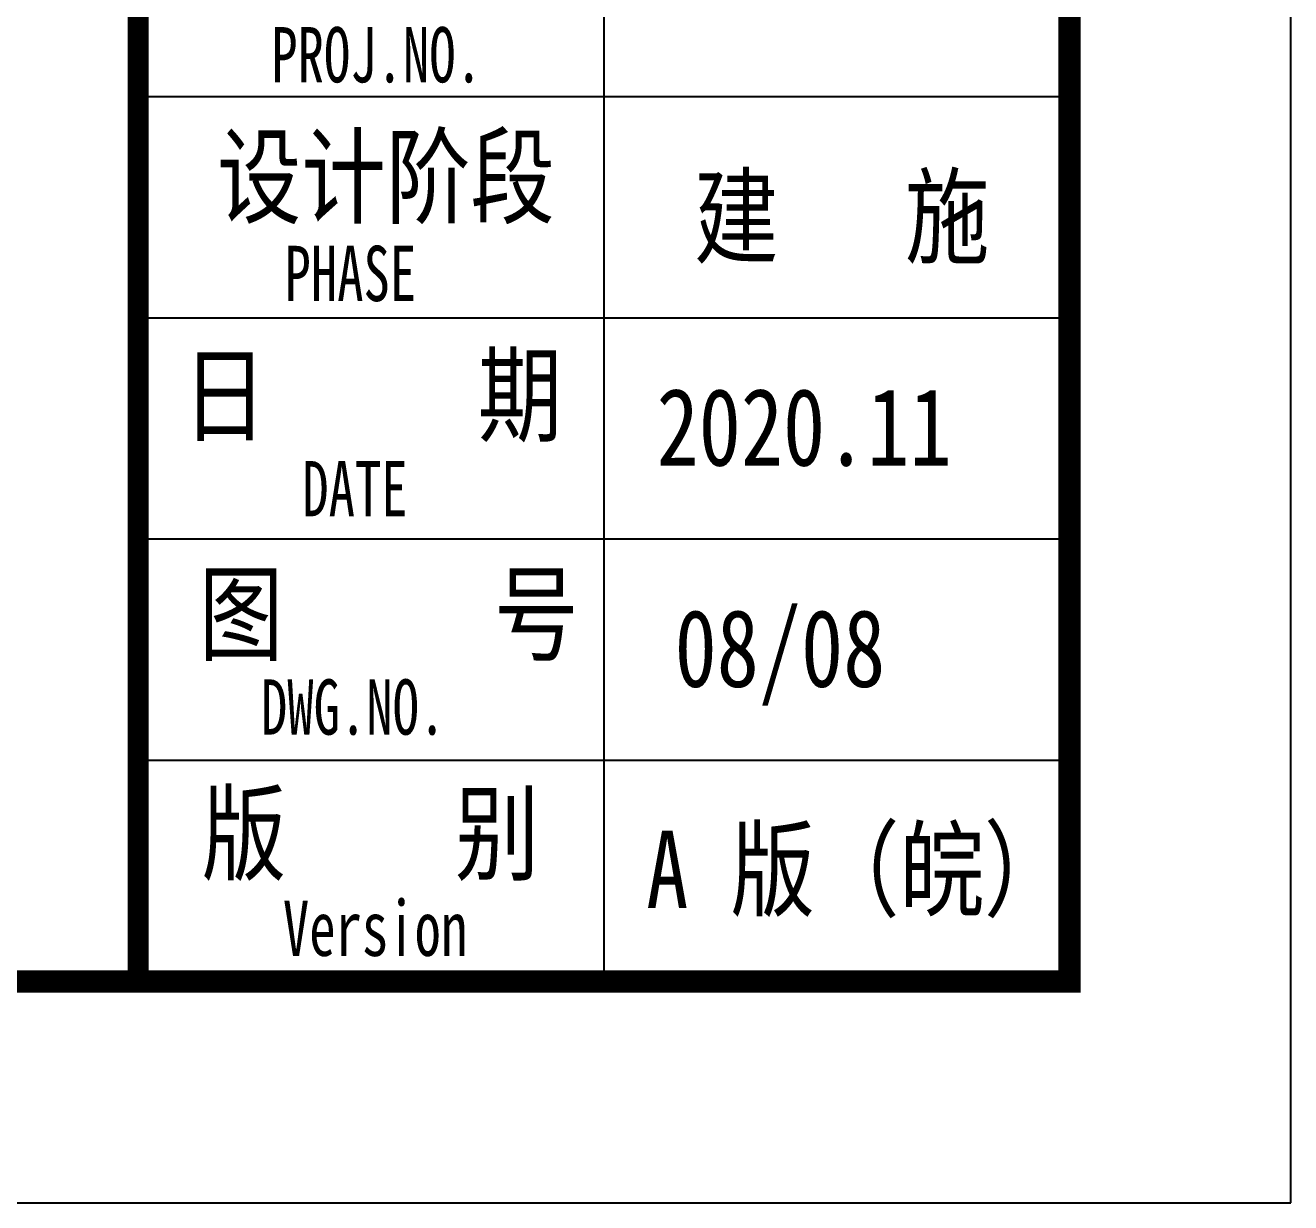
# Model space of a CAD drawing. Extents: x -266287 to 275962, y -324567 to 363765.
# Drawn here: x -83204 to -71765, y -324567 to -313923 of the extents above; entities that cross this region are included whole.
import ezdxf
from ezdxf.enums import TextEntityAlignment as Align

# ---------------------------------------------------------------- set-up
doc = ezdxf.new("R2010")
doc.units = 0
doc.header["$LTSCALE"] = 1000
doc.layers.get('0').update_dxf_attribs({"linetype": 'CONTINUOUS'})
doc.layers.add('0-TK', color=4, linetype='CONTINUOUS')
doc.layers.add('PUB_TITLE', color=4, linetype='CONTINUOUS')
doc.styles.add('-黑体', font='simhei.ttf', dxfattribs={"width": 0.8})

msp = doc.modelspace()

# ---------------------------------------------------------------- linework, layer by layer
at = {"layer": '0-TK', "const_width": 191.9817}
msp.add_lwpolyline([(-82183.49798, -322566.69496), (-82183.49798, -242566.69496)], dxfattribs=at)
at = {"layer": 'PUB_TITLE'}
for p, q in [((-77974.04313, -296998.43049), (-77974.04313, -322566.69496)), ((-82183.49798, -314566.69496), (-73764.58828, -314566.69496)), ((-82183.49798, -316566.69496), (-73764.58828, -316566.69496)), ((-82183.49798, -318566.69496), (-73764.58828, -318566.69496)), ((-82183.49798, -320566.69496), (-73764.58828, -320566.69496)), ((-82183.49798, -322566.69496), (-73764.58828, -322566.69496))]:
    msp.add_line(p, q, dxfattribs=at)
msp.add_lwpolyline([(-220364.58828, -324566.69496), (-71764.58828, -324566.69496), (-71764.58828, -240566.69496), (-220364.58828, -240566.69496)], close=True, dxfattribs=at)
at = {"layer": 'PUB_TITLE', "const_width": 200}
msp.add_lwpolyline([(-215364.58828, -322566.69496), (-73764.58828, -322566.69496), (-73764.58828, -242566.69496), (-215364.58828, -242566.69496)], close=True, dxfattribs=at)

# ---------------------------------------------------------------- texts
at = {"style": '-黑体'}
for s, height, width, p in [('PROJ.NO.', 500, 0.7, (-80980.53518, -314188.63721)), ('设计阶段', 700, 0.8, (-81472.1826, -315290.99898)), ('PHASE', 500, 0.7, (-80860.87496, -316165.90994)), ('日     期', 700, 0.8, (-81783.31119, -317264.87669, -0.28634)), ('DATE', 500, 0.7, (-80699.93521, -318111.80841, -0.28634)), ('DWG.NO.', 500, 0.7, (-81073.73799, -320085.51172)), ('Version', 500, 0.7, (-80875.46151, -322085.57287, 0.28634))]:
    msp.add_text(s, height=height, dxfattribs=dict(at, width=width)).set_placement(p, align=Align.MIDDLE_LEFT)
at = {"style": '-黑体', "width": 0.8}
for s, p in [('建   施', (-77158.74663, -316002.81461)), ('2020.11', (-77497.02216, -317903.85902, -0.28634)), ('08/08', (-77334.30414, -319903.85902, -0.28634)), ('A 版（皖）', (-77590.86418, -321903.85902, -0.28634))]:
    msp.add_text(s, height=700, dxfattribs=at).set_placement(p)
for s, p in [('图     号', (-79918.98715, -319243.40562)), ('版    别', (-80083.27499, -321228.16047, 0.28634))]:
    msp.add_text(s, height=700, dxfattribs=at).set_placement(p, align=Align.MIDDLE_CENTER)

doc.saveas('drawing.dxf')
